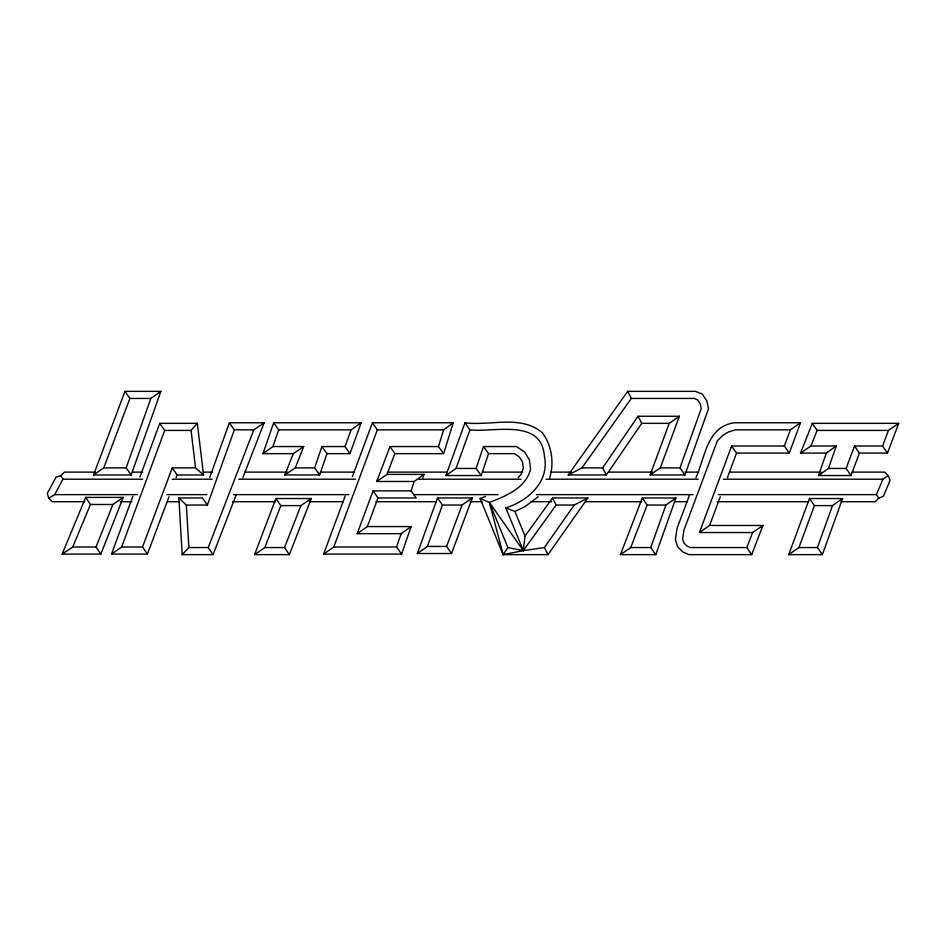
<?xml version="1.0" encoding="UTF-8"?>
<svg xmlns="http://www.w3.org/2000/svg" width="946" height="946" viewBox="0 0 946 946"><rect width="100%" height="100%" fill="white"/><g stroke="black" fill="none" stroke-linecap="round" stroke-linejoin="round"><path stroke-width="1.42" d="M485.369 496.437L480.13 498.53L503.142 554.64L523.304 550.619L525.018 536.122L514.92 511.431L505.826 507.896L523.304 550.619L544.352 547.557L574.234 505.046L587.868 497.963L552.511 497.963L525.018 536.122M549.602 478.215C554.344 463.209 551.885 445.59 542.413 432.878C521.175 414.419 490.194 426.173 464.983 422.779L445.909 475.531L481.254 475.531L488.55 453.642L483.453 446.559L516.504 446.559L524.64 451.987L529.382 459.768L530.576 469.027C526.023 487.959 505.85 496.13 489.389 502.444L480.13 498.53M438.447 446.559L389.965 446.559L394.849 453.642L443.662 453.642L438.447 446.559L443.603 429.862L453.205 422.779L372.405 422.779L352.373 476.678M443.662 453.642L453.205 422.779M345.172 496.035L323.591 554.072L401.589 554.072L411.12 526.579L401.175 533.662L357.162 533.662L373.102 490.891L378.022 497.963L416.169 497.963L411.072 490.891L414.206 481.479L424.033 474.407L422.637 478.558M481.254 475.531L476.157 468.447L483.453 446.559M319.665 474.963L314.604 467.88L321.9 446.559L345.006 446.559L349.961 453.642L361.183 422.779L273.654 422.779L263 453.642L293.295 453.642L303.701 446.559L295.282 467.88L284.876 474.963L319.665 474.963L326.961 453.642L321.9 446.559M263 453.642L272.933 446.559L278.703 429.862L273.654 422.779M401.589 554.072L396.551 547.001L401.175 533.662M818.467 475.531L826.319 453.087L836.299 446.004L828.448 468.447L818.467 475.531L851.01 475.531L859.429 453.087L854.522 446.004L846.102 468.447L851.01 475.531M131.151 474.963L126.149 467.88L150.852 398.443L160.879 391.36L124.978 391.36L93.548 474.963L131.151 474.963L160.879 391.36M655.755 554.64L650.765 547.557L665.913 505.046L675.952 497.963L642.287 497.963L620.41 554.64L655.755 554.64L675.952 497.963M209.752 477.458L229.334 422.779L264.123 422.779L242.85 477.718M235.932 495.574L213.063 554.64L182.2 554.64L178.841 497.963L186.35 505.046L207.387 505.046L234.312 429.862L229.334 422.779M822.393 554.64L817.415 547.557L832.515 505.613L842.59 498.53L809.492 498.53L788.728 554.64L822.393 554.64L842.59 498.53M445.909 475.531L455.996 468.447L469.949 429.862L464.983 422.779M345.006 446.559L351.084 429.862L361.183 422.779M417.292 553.516L437.49 497.963L472.279 497.963L451.526 553.516L417.292 553.516L427.403 546.433L442.456 505.046L437.49 497.963M684.928 474.963L679.973 467.88L701.223 408.637L700.17 403.706L697.616 399.874L694.175 398.443L631.349 398.443L581.944 467.88L568.227 474.963L627.695 391.36L695.594 391.36L702.322 394.163L706.816 400.903L708.495 408.755L684.928 474.963L650.139 474.963L669.224 423.347L679.382 416.264L637.994 416.264L602.649 467.88L581.944 467.88M168.956 496.792L147.422 554.072L111.51 554.072L132.842 496.283M139.949 477.009L159.756 423.347L197.347 423.347L203.52 474.963L177.15 474.963L172.255 467.88L195.55 467.88L203.52 474.963M111.51 554.072L121.667 547.001L164.699 430.418L159.756 423.347M650.139 474.963L660.308 467.88L679.382 416.264M784.364 446.004L790.336 429.862L800.517 422.779L789.295 453.087L736.544 453.087L731.625 446.004L784.364 446.004L789.295 453.087M788.728 554.64L798.897 547.557L814.423 505.613L809.492 498.53M323.591 554.072L333.784 547.001L377.324 429.862L372.405 422.779M699.425 532.539L709.618 525.456L762.914 525.456L752.614 532.539L699.425 532.539L731.625 446.004M709.618 525.456L720.284 496.78M727.403 477.659L736.544 453.087M357.162 533.662L367.355 526.579L378.022 497.963M451.526 553.516L446.607 546.433L462.074 505.046L472.279 497.963M93.548 474.963L103.776 467.88L129.874 398.443L124.978 391.36M147.422 554.072L142.515 547.001L172.255 467.88M176.133 477.695L177.15 474.963M689.338 495.503L677.076 528.27L675.397 539.492L677.632 546.776L682.681 551.837L688.854 554.64L751.703 554.64L762.914 525.456M695.972 477.765C705.172 457.155 706.887 426.599 734.309 422.779L800.517 422.779M887.478 453.087L882.583 446.004L888.46 430.418L898.7 423.347L887.478 453.087L859.429 453.087M414.206 481.479L376.745 481.479L389.965 446.559M376.745 481.479L386.997 474.407L394.849 453.642M254.58 554.64L275.901 498.53L311.246 498.53L289.37 554.64L254.58 554.64L264.845 547.557L284.533 547.557L289.37 554.64M264.845 547.557L280.785 505.613L275.901 498.53M751.703 554.64L746.832 547.557L752.614 532.539M213.063 554.64L208.215 547.557L253.788 429.862L264.123 422.779M620.41 554.64L630.722 547.557L647.147 505.046L642.287 497.963M284.533 547.557L300.887 505.613L311.246 498.53M284.876 474.963L293.295 453.642M100.844 554.072L96.043 547.001L112.87 504.49L123.287 497.407L100.844 554.072L62.129 554.072L85.696 497.407L123.287 497.407M826.319 453.087L800.517 453.087L812.295 423.347L898.7 423.347M800.517 453.087L810.935 446.004L817.108 430.418L812.295 423.347M62.129 554.072L72.747 547.001L90.426 504.49L85.696 497.407M878.728 498.175L876.386 494.628L882.902 479.208L888.247 475.672L890.127 480.308L883.363 496.295L878.728 498.175L875.192 501.711L841.207 501.711M84.785 501.711L52.278 501.711L48.743 498.175L54.667 494.628L62.968 479.208L60.851 475.672L64.399 472.125L95.428 472.125M587.868 497.963L548.03 554.64L503.142 554.64L507.884 547.557L489.389 502.444L523.304 550.619L556.142 505.046L574.234 505.046M568.227 474.963L606.374 474.963L641.731 423.347L669.224 423.347M164.699 430.418L191.068 430.418L197.347 423.347M518.148 477.564L521.092 474.407L523.339 468.235L522.559 462.168L519.413 457.013L514.364 453.642L488.55 453.642M182.2 554.64L188.881 547.557L208.215 547.557M538.25 496.768L524.462 506.95L514.92 511.431M505.826 507.896C528.164 500.919 549.981 481.467 544.352 455.806C541.384 418.132 494.084 432.582 469.949 429.862M60.851 475.672L56.062 477.103L47.3 493.374L48.743 498.175M129.874 398.443L150.852 398.443M234.312 429.862L253.788 429.862M278.703 429.862L351.084 429.862M377.324 429.862L443.603 429.862M790.336 429.862L735.385 429.862L728.278 432.086L722.448 435.668L717.387 440.73L683.97 530.056L682.634 538.948L683.887 543.016L686.784 545.913L690.391 547.557L746.832 547.557M817.108 430.418L888.46 430.418M810.935 446.004L836.299 446.004M854.522 446.004L882.583 446.004M272.933 446.559L303.701 446.559M326.961 453.642L349.961 453.642M103.776 467.88L126.149 467.88M295.282 467.88L314.604 467.88M660.308 467.88L679.973 467.88M455.996 468.447L476.157 468.447M828.448 468.447L846.102 468.447M132.381 472.125L142.728 472.125M203.331 472.125L212.2 472.125M244.718 472.125L287.584 472.125M320.091 472.125L354.088 472.125M388.085 472.125L447.21 472.125M482.685 472.125L522.582 472.125M550.667 472.125L571.36 472.125M608.313 472.125L652.657 472.125M685.176 472.125L698.479 472.125M729.52 472.125L821.152 472.125M852.192 472.125L884.711 472.125L888.247 475.672M386.997 474.407L424.033 474.407M62.968 479.208L142.751 479.208M172.29 479.208L212.188 479.208M238.77 479.208L355.483 479.208M419.019 479.208L520.95 479.208M546.067 479.208L698.231 479.208M723.347 479.208L882.902 479.208M373.102 490.891L411.072 490.891M54.667 494.628L137.43 494.628M166.981 494.628L206.89 494.628M233.496 494.628L348.767 494.628M413.792 494.628L498.034 494.628M536.465 494.628L693.122 494.628M718.25 494.628L876.386 494.628M178.841 497.963L202.397 497.963L207.387 505.046M120.237 501.711L132.062 501.711M167.513 501.711L179.338 501.711M232.515 501.711L275.369 501.711M309.342 501.711L343.327 501.711M375.822 501.711L436.402 501.711M470.387 501.711L482.2 501.711M530.954 501.711L551.636 501.711M585.621 501.711L641.755 501.711M674.262 501.711L687.565 501.711M717.103 501.711L808.7 501.711M90.426 504.49L112.87 504.49M442.456 505.046L462.074 505.046M647.147 505.046L665.913 505.046M280.785 505.613L300.887 505.613M814.423 505.613L832.515 505.613M367.355 526.579L411.12 526.579M427.403 546.433L446.607 546.433M72.747 547.001L96.043 547.001M121.667 547.001L142.515 547.001M333.784 547.001L396.551 547.001M630.722 547.557L650.765 547.557M798.897 547.557L817.415 547.557M507.884 547.557L523.304 550.619M637.994 416.264L641.731 423.347M602.649 467.88L606.374 474.963M544.352 547.557L548.03 554.64M627.695 391.36L631.349 398.443M552.511 497.963L556.142 505.046M489.389 502.444L503.142 554.64M191.068 430.418L195.55 467.88M186.35 505.046L188.881 547.557"/></g></svg>
